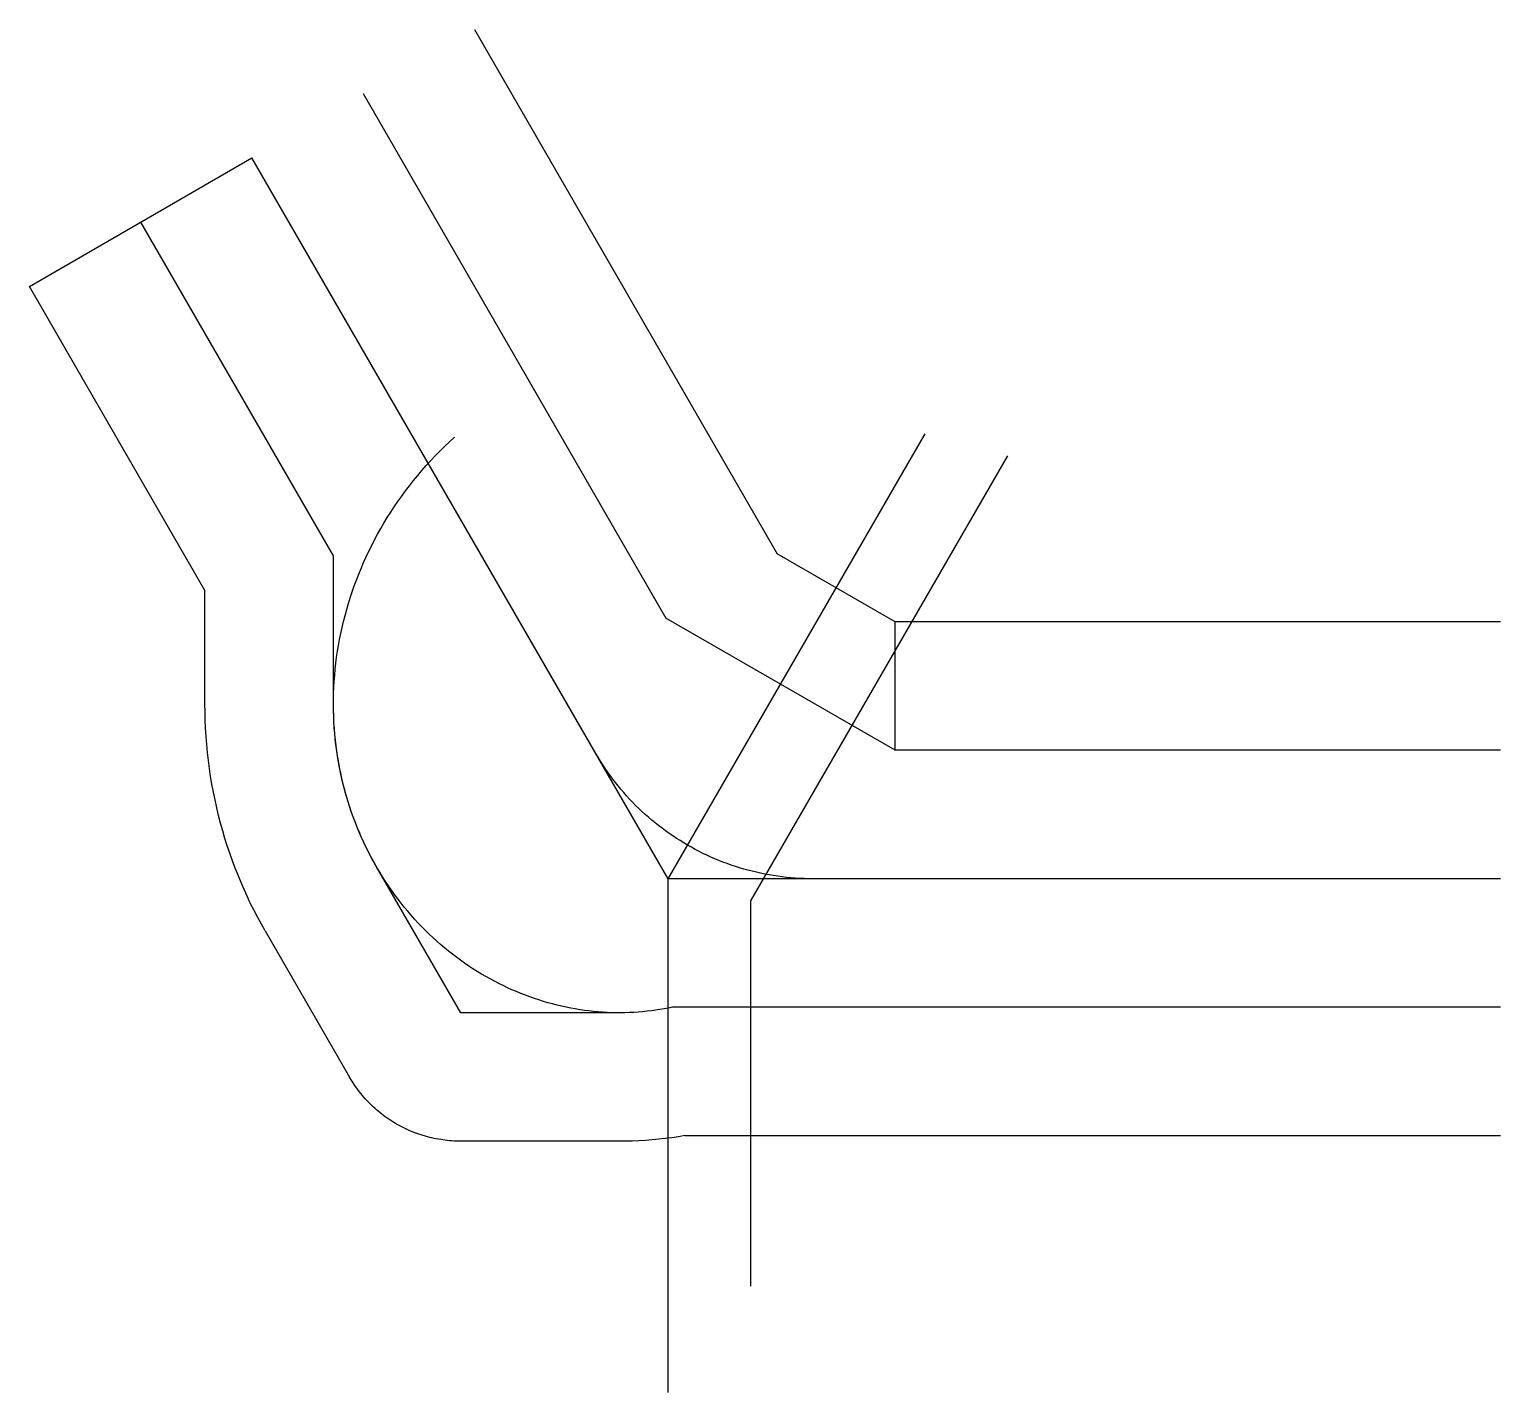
# Model space of a CAD drawing. Header units: metres. Extents: x -11510 to 15000, y -9260 to 15305.
import ezdxf

# ---------------------------------------------------------------- set-up
doc = ezdxf.new("R2010")
doc.units = ezdxf.units.M

msp = doc.modelspace()

# ---------------------------------------------------------------- linework, layer by layer
at = {"color": 1}
for p, q in [((-3490, 15305), (1966, 5855)), ((-5495, 14148), (-39, 4697)), ((-11510, 10675), (-7500, 12990)), ((0, 0), (-7500, 12990)), ((-6031, 5816), (-9505, 11833)), ((-8346, 5196), (-11510, 10675)), ((4088, 4630), (1966, 5855)), ((-6031, 3151), (-6031, 5816)), ((-8346, 3151), (-8346, 5196)), ((4088, 2315), (-39, 4697)), ((15000, 4630), (4088, 4630)), ((4088, 2315), (4088, 4630)), ((15000, 2315), (4088, 2315)), ((-3737, -2416), (-5257, 217)), ((15000, 0), (0, 0)), ((-7262, -940), (-5741, -3573)), ((15000, -2315), (80, -2315)), ((-873, -2416), (-3737, -2416)), ((-873, -4731), (-3737, -4731)), ((301, -4630), (15000, -4630))]:
    msp.add_line(p, q, dxfattribs=at)
for points in [[(15000, 0), (2606, 0), (2527, 1), (2448, 3), (2369, 6), (2291, 11), (2212, 17), (2134, 25), (2056, 34), (1977, 44), (1900, 56), (1822, 69), (1744, 83), (1667, 99), (1590, 116), (1514, 134), (1438, 154), (1362, 175), (1286, 197), (1211, 221), (1136, 246), (1062, 272), (988, 300), (915, 329), (842, 359), (770, 390), (698, 423), (627, 457), (557, 492), (487, 528), (418, 566), (349, 605), (281, 645), (214, 686), (148, 728), (82, 772), (17, 816), (-47, 862), (-110, 909), (-173, 957), (-235, 1006), (-295, 1056), (-355, 1107), (-414, 1159), (-472, 1212), (-529, 1267), (-586, 1322), (-641, 1378), (-695, 1435), (-748, 1493), (-800, 1552), (-852, 1612), (-902, 1673), (-951, 1735), (-999, 1797), (-1046, 1860), (-1091, 1924), (-1136, 1989), (-1179, 2055), (-1222, 2121), (-1263, 2189), (-1303, 2257), (-1303, 2257), (-7500, 12990)], [(80, -2315), (4, -2331), (-72, -2345), (-149, -2358), (-226, -2370), (-303, -2380), (-381, -2389), (-460, -2397), (-539, -2404), (-618, -2409), (-698, -2413), (-778, -2415), (-858, -2416), (-939, -2416), (-1020, -2414), (-1101, -2410), (-1182, -2406), (-1264, -2400), (-1345, -2392), (-1427, -2383), (-1509, -2372), (-1591, -2360), (-1673, -2347), (-1755, -2332), (-1838, -2316), (-1920, -2298), (-2002, -2278), (-2084, -2257), (-2166, -2235), (-2248, -2211), (-2329, -2185), (-2411, -2158), (-2492, -2130), (-2573, -2100), (-2654, -2068), (-2735, -2035), (-2815, -2001), (-2895, -1965), (-2974, -1927), (-3053, -1888), (-3132, -1848), (-3210, -1805), (-3287, -1762), (-3365, -1717), (-3441, -1670), (-3517, -1622), (-3592, -1573), (-3667, -1522), (-3741, -1469), (-3815, -1415), (-3887, -1360), (-3959, -1303), (-4030, -1245), (-4101, -1185), (-4170, -1124), (-4239, -1062), (-4307, -998), (-4373, -932), (-4439, -866), (-4504, -798), (-4568, -729), (-4631, -658), (-4693, -586), (-4754, -513), (-4813, -438), (-4872, -363), (-4929, -286), (-4985, -208), (-5040, -128), (-5094, -47), (-5146, 34), (-5198, 117), (-5248, 201), (-5296, 286), (-5343, 373), (-5389, 460), (-5434, 548), (-5477, 638), (-5518, 728), (-5558, 820), (-5597, 912), (-5634, 1005), (-5669, 1099), (-5703, 1194), (-5736, 1290), (-5767, 1387), (-5796, 1484), (-5824, 1583), (-5850, 1682), (-5874, 1782), (-5896, 1882), (-5917, 1983), (-5937, 2085), (-5954, 2187), (-5970, 2290), (-5984, 2394), (-5996, 2498), (-6006, 2602), (-6015, 2707), (-6022, 2812), (-6027, 2918), (-6030, 3024), (-6031, 3131), (-6031, 3237), (-6028, 3344), (-6024, 3452), (-6018, 3559), (-6009, 3667), (-5999, 3774), (-5988, 3882), (-5974, 3990), (-5958, 4098), (-5940, 4206), (-5921, 4314), (-5899, 4422), (-5876, 4529), (-5850, 4637), (-5823, 4744), (-5793, 4851), (-5762, 4958), (-5729, 5065), (-5694, 5171), (-5657, 5277), (-5617, 5383), (-5576, 5488), (-5534, 5593), (-5489, 5697), (-5442, 5800), (-5393, 5903), (-5342, 6006), (-5290, 6108), (-5235, 6209), (-5179, 6309), (-5121, 6409), (-5061, 6508), (-4999, 6606), (-4935, 6703), (-4869, 6799), (-4801, 6895), (-4732, 6989), (-4661, 7083), (-4588, 7175), (-4513, 7266), (-4436, 7357), (-4358, 7446), (-4278, 7534), (-4196, 7620), (-4113, 7706), (-4028, 7790), (-3941, 7873), (-3852, 7955), (-3852, 7955)], [(0, -9260), (0, 0), (4630, 8019)], [(6112, 7622), (1482, -397), (1482, -7342)], [(-7262, -940), (-7330, -820), (-7396, -698), (-7460, -574), (-7523, -450), (-7583, -324), (-7641, -196), (-7697, -68), (-7750, 62), (-7802, 193), (-7851, 325), (-7899, 459), (-7944, 593), (-7986, 728), (-8027, 865), (-8065, 1002), (-8101, 1141), (-8134, 1280), (-8165, 1420), (-8194, 1561), (-8220, 1702), (-8244, 1845), (-8265, 1988), (-8284, 2131), (-8300, 2275), (-8314, 2420), (-8326, 2565), (-8335, 2711), (-8341, 2857), (-8345, 3004), (-8346, 3151)], [(-5257, 217), (-5305, 303), (-5352, 389), (-5398, 477), (-5442, 565), (-5485, 655), (-5526, 745), (-5566, 837), (-5604, 929), (-5641, 1023), (-5676, 1117), (-5710, 1212), (-5742, 1308), (-5772, 1405), (-5801, 1503), (-5829, 1601), (-5854, 1701), (-5878, 1800), (-5901, 1901), (-5921, 2002), (-5940, 2104), (-5957, 2207), (-5973, 2310), (-5986, 2413), (-5998, 2517), (-6008, 2622), (-6016, 2727), (-6023, 2832), (-6027, 2938), (-6030, 3044), (-6031, 3151)], [(80, -2315), (4, -2331), (-72, -2345), (-149, -2358), (-226, -2370), (-303, -2380), (-381, -2389), (-460, -2397), (-539, -2404), (-618, -2409), (-698, -2413), (-778, -2415), (-858, -2416), (-873, -2416)], [(-3737, -4731), (-3777, -4731), (-3817, -4730), (-3858, -4728), (-3898, -4725), (-3938, -4722), (-3978, -4718), (-4019, -4714), (-4059, -4708), (-4099, -4702), (-4139, -4696), (-4178, -4688), (-4218, -4680), (-4257, -4672), (-4297, -4662), (-4336, -4652), (-4375, -4641), (-4413, -4630), (-4452, -4618), (-4490, -4605), (-4528, -4591), (-4566, -4577), (-4604, -4562), (-4641, -4547), (-4678, -4531), (-4715, -4514), (-4751, -4497), (-4788, -4479), (-4823, -4460), (-4859, -4441), (-4894, -4421), (-4929, -4400), (-4963, -4379), (-4997, -4358), (-5031, -4335), (-5064, -4312), (-5097, -4289), (-5130, -4265), (-5162, -4240), (-5193, -4215), (-5225, -4189), (-5255, -4163), (-5286, -4136), (-5315, -4109), (-5345, -4081), (-5373, -4053), (-5402, -4024), (-5430, -3995), (-5457, -3965), (-5484, -3935), (-5510, -3904), (-5536, -3873), (-5561, -3841), (-5585, -3809), (-5609, -3777), (-5633, -3744), (-5656, -3711), (-5678, -3677), (-5700, -3643), (-5721, -3608), (-5741, -3573)], [(301, -4630), (184, -4649), (67, -4667), (-51, -4682), (-169, -4695), (-288, -4706), (-408, -4715), (-527, -4722), (-647, -4727), (-768, -4730), (-873, -4731)]]:
    msp.add_lwpolyline(points, dxfattribs=at)

doc.saveas('drawing.dxf')
